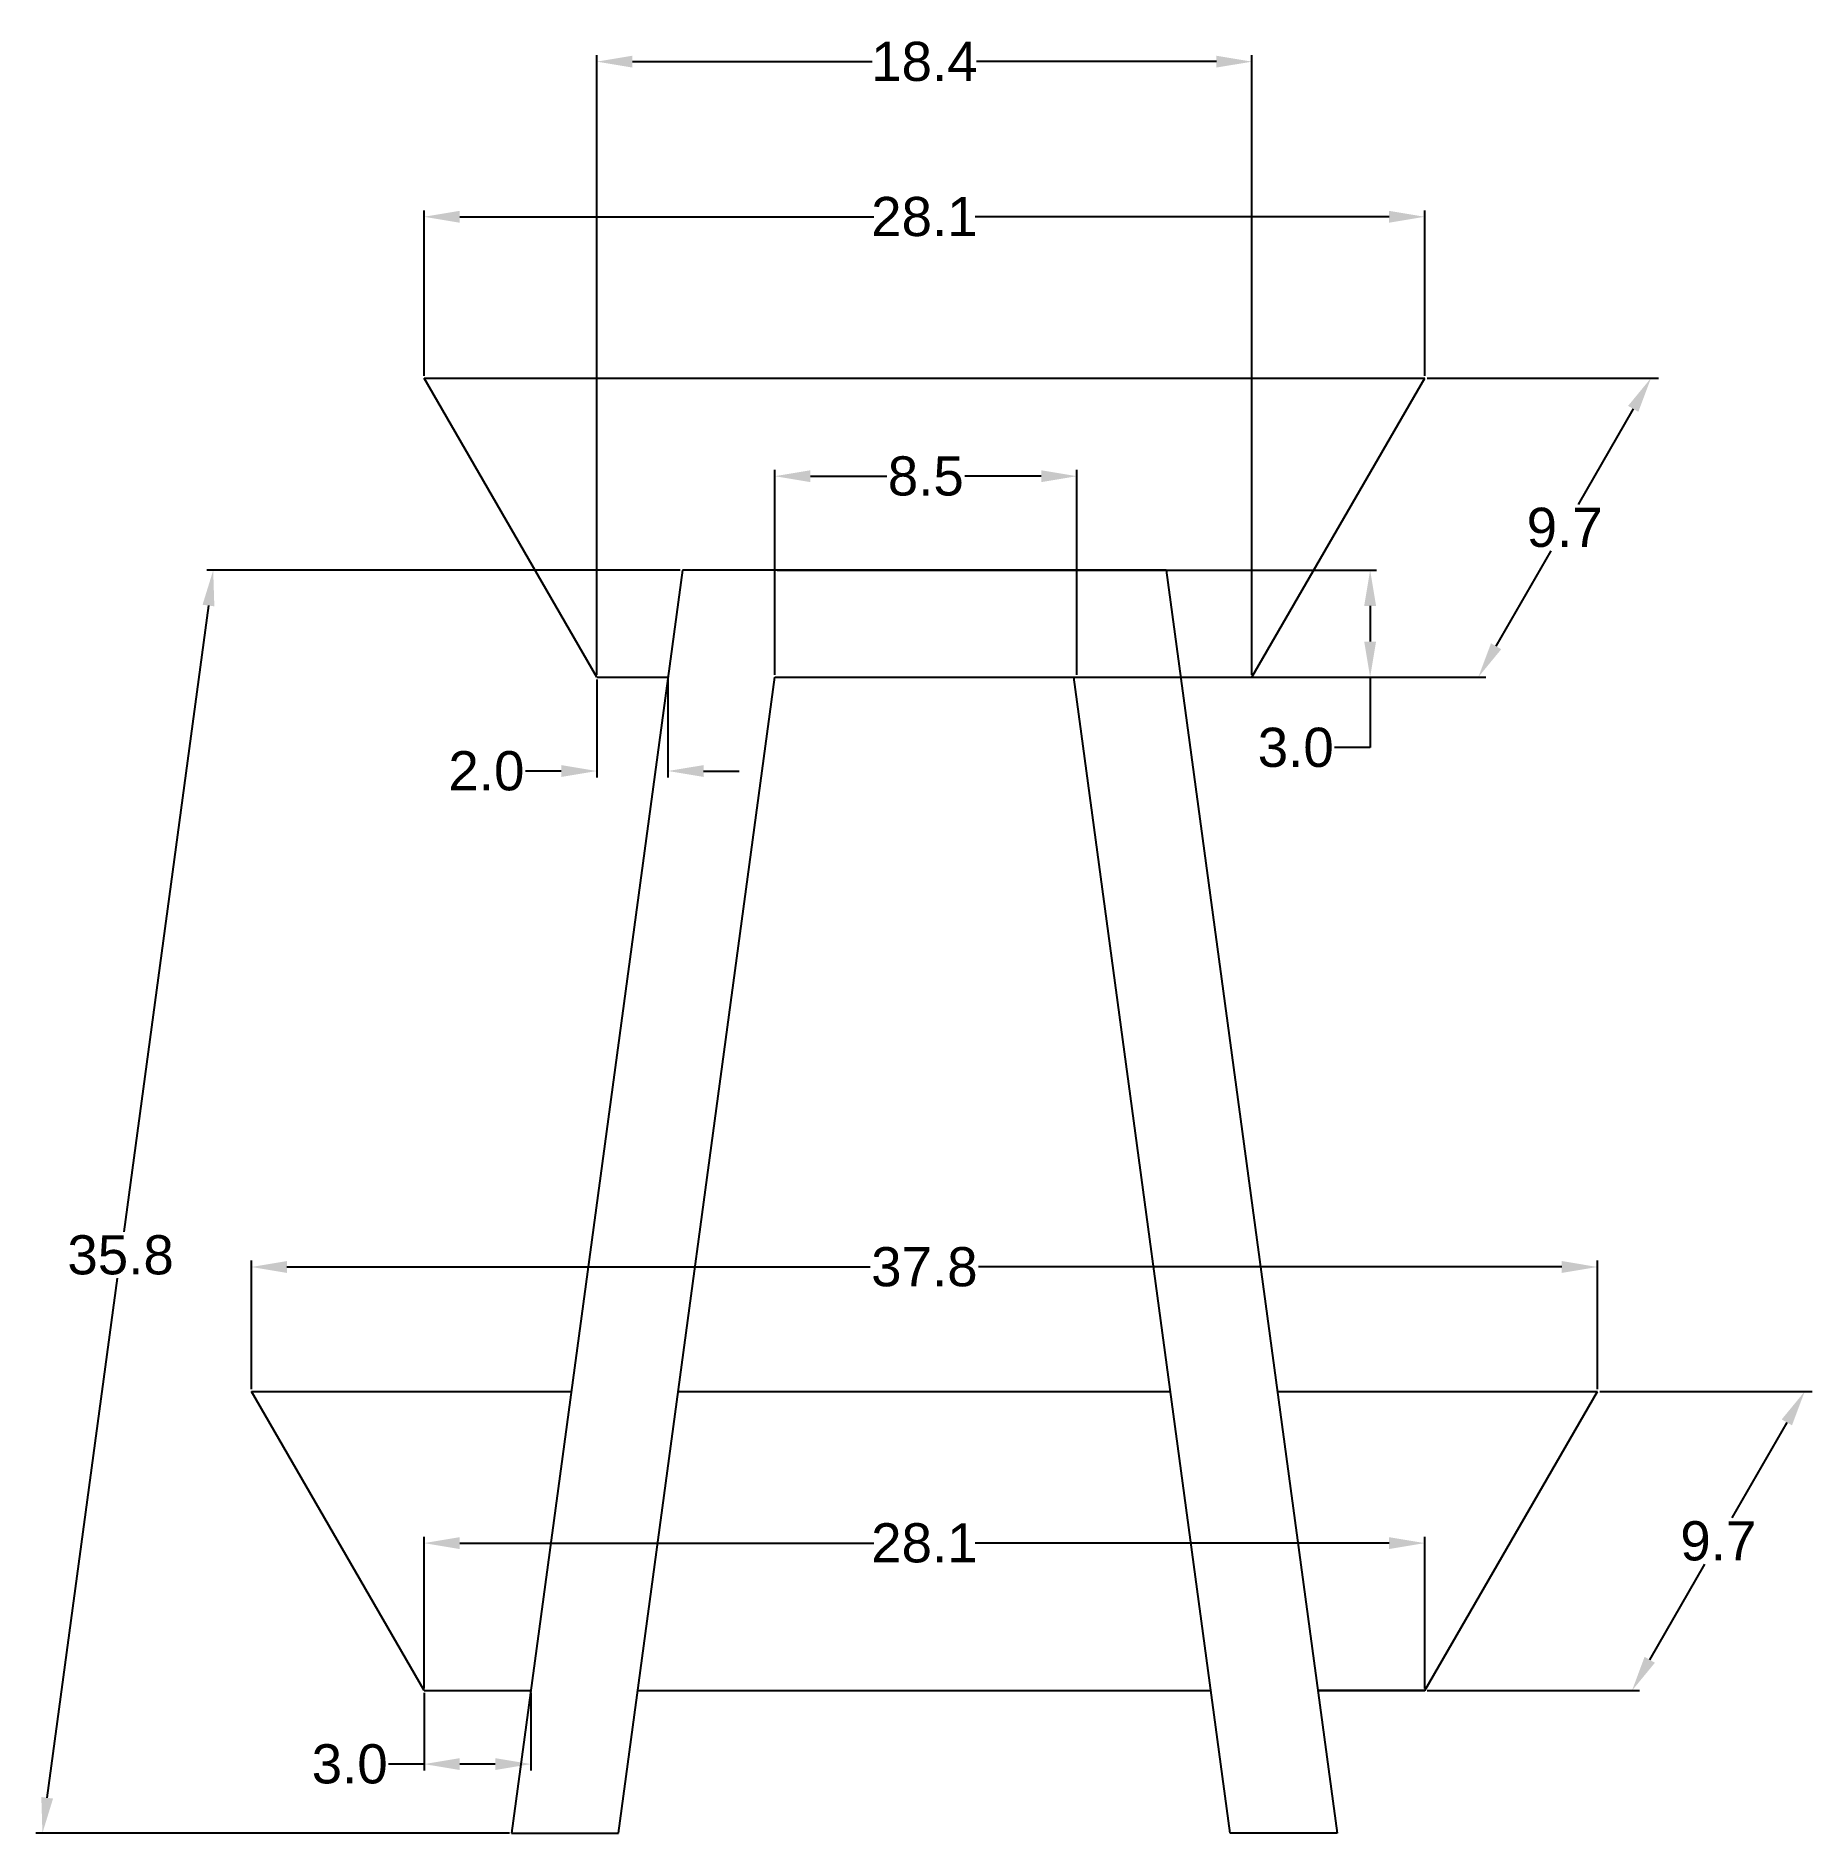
# Model space of a CAD drawing. Header units: inches. Extents: x 9 to 58.9, y 5 to 55.5.
import ezdxf

# ---------------------------------------------------------------- set-up
doc = ezdxf.new("R2010")
doc.units = ezdxf.units.IN
doc.header["$MEASUREMENT"] = 0
doc.layers.add('sizes', color=251, linetype='Continuous')
doc.styles.get("Standard").update_dxf_attribs({"font": 'arial.ttf'})
doc.dimstyles.new('Annotative', dxfattribs={"dimscale": 0, "dimtxt": 1.1, "dimasz": 1, "dimexe": 0.18, "dimexo": 0.0625, "dimgap": 0.09, "dimtad": 0, "dimtih": 1, "dimtoh": 1, "dimdec": 1, "dimzin": 0, "dimdsep": 46, "dimtxsty": 'Standard', "dimcen": 0.09, "dimadec": 0, "dimazin": 0, "dimtfac": 1, "dimtdec": 1, "dimtofl": 0, "dimtmove": 0, "dimatfit": 3, "dimfxl": 1, "dimtolj": 1, "dimtzin": 0, "dimarcsym": 0})

# ---------------------------------------------------------------- blocks, each defined once
blk = doc.blocks.new('*D4')
at = {"layer": 'Defpoints', "color": 0, "transparency": 16777216}
for p in [(48.015, 50.411), (19.915, 45.882), (48.015, 45.882)]:
    blk.add_point(p, dxfattribs=at)
at = {"layer": 'sizes', "color": 0, "lineweight": -2, "transparency": 16777216}
for p, q in [((19.915, 45.945), (19.915, 50.591)), ((48.015, 45.945), (48.015, 50.591)), ((20.915, 50.411), (32.543, 50.411)), ((47.015, 50.411), (35.387, 50.411))]:
    blk.add_line(p, q, dxfattribs=at)
at = {"layer": 'sizes', "color": 0, "transparency": 16777216}
for points in [[(20.915, 50.578), (20.915, 50.244), (19.915, 50.411)], [(47.015, 50.578), (47.015, 50.244), (48.015, 50.411)]]:
    blk.add_solid(points, dxfattribs=at)
at = {"layer": 'sizes', "color": 0, "transparency": 16777216, "insert": (33.965, 50.411), "char_height": 1.1, "attachment_point": 5}
blk.add_mtext('\\A1;28.1', dxfattribs=at)
blk = doc.blocks.new('*D6')
at = {"layer": 'Defpoints', "color": 0, "transparency": 16777216}
for p in [(43.165, 54.768), (24.765, 37.482), (43.165, 37.482)]:
    blk.add_point(p, dxfattribs=at)
at = {"layer": 'sizes', "color": 0, "lineweight": -2, "transparency": 16777216}
for p, q in [((24.765, 37.544), (24.765, 54.948)), ((25.765, 54.768), (32.5, 54.768)), ((42.165, 54.768), (35.429, 54.768)), ((43.165, 37.544), (43.165, 54.948))]:
    blk.add_line(p, q, dxfattribs=at)
at = {"layer": 'sizes', "color": 0, "transparency": 16777216}
for points in [[(25.765, 54.935), (25.765, 54.602), (24.765, 54.768)], [(42.165, 54.935), (42.165, 54.602), (43.165, 54.768)]]:
    blk.add_solid(points, dxfattribs=at)
at = {"layer": 'sizes', "color": 0, "transparency": 16777216, "insert": (33.965, 54.768), "char_height": 1.1, "attachment_point": 5}
blk.add_mtext('\\A1;18.4', dxfattribs=at)
blk = doc.blocks.new('*D7')
at = {"layer": 'Defpoints', "color": 0, "transparency": 16777216}
for p in [(48.015, 45.882), (54.371, 45.882), (43.165, 37.482)]:
    blk.add_point(p, dxfattribs=at)
at = {"layer": 'sizes', "color": 0, "lineweight": -2, "transparency": 16777216}
for p, q in [((48.087, 45.882), (54.579, 45.882)), ((53.871, 45.016), (52.322, 42.334)), ((50.021, 38.348), (51.57, 41.03)), ((43.237, 37.482), (49.729, 37.482))]:
    blk.add_line(p, q, dxfattribs=at)
at = {"layer": 'sizes', "color": 0, "transparency": 16777216}
for points in [[(53.727, 45.1), (54.015, 44.933), (54.371, 45.882)], [(49.877, 38.431), (50.165, 38.265), (49.521, 37.482)]]:
    blk.add_solid(points, dxfattribs=at)
at = {"layer": 'sizes', "color": 0, "transparency": 16777216, "insert": (51.946, 41.682), "char_height": 1.1, "attachment_point": 5}
blk.add_mtext('\\A1;9.7', dxfattribs=at)
blk = doc.blocks.new('*D10')
at = {"layer": 'Defpoints', "color": 0, "transparency": 16777216}
for p in [(38.245, 43.125), (29.765, 37.482), (38.245, 37.482)]:
    blk.add_point(p, dxfattribs=at)
at = {"layer": 'sizes', "color": 0, "lineweight": -2, "transparency": 16777216}
for p, q in [((29.765, 37.544), (29.765, 43.305)), ((30.765, 43.125), (32.909, 43.125)), ((37.245, 43.125), (35.101, 43.125)), ((38.245, 37.544), (38.245, 43.305))]:
    blk.add_line(p, q, dxfattribs=at)
at = {"layer": 'sizes', "color": 0, "transparency": 16777216}
for points in [[(30.765, 43.292), (30.765, 42.958), (29.765, 43.125)], [(37.245, 43.292), (37.245, 42.958), (38.245, 43.125)]]:
    blk.add_solid(points, dxfattribs=at)
at = {"layer": 'sizes', "color": 0, "transparency": 16777216, "insert": (34.005, 43.125), "char_height": 1.1, "attachment_point": 5}
blk.add_mtext('\\A1;8.5', dxfattribs=at)
blk = doc.blocks.new('*D11')
at = {"layer": 'Defpoints', "color": 0, "transparency": 16777216}
for p in [(29.765, 40.483), (46.483, 40.483), (29.765, 37.482)]:
    blk.add_point(p, dxfattribs=at)
at = {"layer": 'sizes', "color": 0, "lineweight": -2, "transparency": 16777216}
for p, q in [((29.827, 40.483), (46.663, 40.483)), ((46.483, 39.483), (46.483, 38.482)), ((29.827, 37.482), (46.663, 37.482)), ((46.483, 37.482), (46.483, 35.503)), ((46.483, 35.503), (45.483, 35.503))]:
    blk.add_line(p, q, dxfattribs=at)
at = {"layer": 'sizes', "color": 0, "transparency": 16777216}
for points in [[(46.316, 39.483), (46.65, 39.483), (46.483, 40.483)], [(46.316, 38.482), (46.65, 38.482), (46.483, 37.482)]]:
    blk.add_solid(points, dxfattribs=at)
at = {"layer": 'sizes', "color": 0, "transparency": 16777216, "insert": (44.394, 35.503), "char_height": 1.1, "attachment_point": 5}
blk.add_mtext('\\A1;3.0', dxfattribs=at)
blk = doc.blocks.new('*D12')
at = {"layer": 'Defpoints', "color": 0, "transparency": 16777216}
for p in [(27.171, 40.483), (9.197, 5.016), (22.374, 5.016)]:
    blk.add_point(p, dxfattribs=at)
at = {"layer": 'sizes', "color": 0, "lineweight": -2, "transparency": 16777216}
for p, q in [((27.107, 40.483), (13.812, 40.483)), ((13.859, 39.492), (11.48, 21.901)), ((9.331, 6.007), (11.304, 20.597)), ((22.311, 5.016), (9.015, 5.016))]:
    blk.add_line(p, q, dxfattribs=at)
at = {"layer": 'sizes', "color": 0, "transparency": 16777216}
for points in [[(13.694, 39.514), (14.025, 39.47), (13.993, 40.483)], [(9.166, 6.03), (9.496, 5.985), (9.197, 5.016)]]:
    blk.add_solid(points, dxfattribs=at)
at = {"layer": 'sizes', "color": 0, "transparency": 16777216, "insert": (11.392, 21.249), "char_height": 1.1, "attachment_point": 5}
blk.add_mtext('\\A1;35.8', dxfattribs=at)
blk = doc.blocks.new('*D13')
at = {"layer": 'Defpoints', "color": 0, "transparency": 16777216}
for p in [(52.865, 20.915), (15.065, 17.417), (52.865, 17.417)]:
    blk.add_point(p, dxfattribs=at)
at = {"layer": 'sizes', "color": 0, "lineweight": -2, "transparency": 16777216}
for p, q in [((15.065, 17.479), (15.065, 21.095)), ((16.065, 20.915), (32.445, 20.915)), ((51.865, 20.915), (35.484, 20.915)), ((52.865, 17.479), (52.865, 21.095))]:
    blk.add_line(p, q, dxfattribs=at)
at = {"layer": 'sizes', "color": 0, "transparency": 16777216}
for points in [[(16.065, 21.082), (16.065, 20.748), (15.065, 20.915)], [(51.865, 21.082), (51.865, 20.748), (52.865, 20.915)]]:
    blk.add_solid(points, dxfattribs=at)
at = {"layer": 'sizes', "color": 0, "transparency": 16777216, "insert": (33.965, 20.915), "char_height": 1.1, "attachment_point": 5}
blk.add_mtext('\\A1;37.8', dxfattribs=at)
blk = doc.blocks.new('*D14')
at = {"layer": 'Defpoints', "color": 0, "transparency": 16777216}
for p in [(48.015, 13.16), (19.915, 9.016), (48.015, 9.016)]:
    blk.add_point(p, dxfattribs=at)
at = {"layer": 'sizes', "color": 0, "lineweight": -2, "transparency": 16777216}
for p, q in [((19.915, 9.079), (19.915, 13.34)), ((20.915, 13.16), (32.543, 13.16)), ((47.015, 13.16), (35.387, 13.16)), ((48.015, 9.079), (48.015, 13.34))]:
    blk.add_line(p, q, dxfattribs=at)
at = {"layer": 'sizes', "color": 0, "transparency": 16777216}
for points in [[(20.915, 13.327), (20.915, 12.993), (19.915, 13.16)], [(47.015, 13.327), (47.015, 12.993), (48.015, 13.16)]]:
    blk.add_solid(points, dxfattribs=at)
at = {"layer": 'sizes', "color": 0, "transparency": 16777216, "insert": (33.965, 13.16), "char_height": 1.1, "attachment_point": 5}
blk.add_mtext('\\A1;28.1', dxfattribs=at)
blk = doc.blocks.new('*D15')
at = {"layer": 'Defpoints', "color": 0, "transparency": 16777216}
for p in [(52.865, 17.417), (58.686, 17.417), (48.015, 9.016)]:
    blk.add_point(p, dxfattribs=at)
at = {"layer": 'sizes', "color": 0, "lineweight": -2, "transparency": 16777216}
for p, q in [((52.937, 17.417), (58.893, 17.417)), ((58.186, 16.551), (56.637, 13.868)), ((54.336, 9.882), (55.884, 12.565)), ((48.087, 9.016), (54.043, 9.016))]:
    blk.add_line(p, q, dxfattribs=at)
at = {"layer": 'sizes', "color": 0, "transparency": 16777216}
for points in [[(58.041, 16.634), (58.33, 16.467), (58.686, 17.417)], [(54.191, 9.966), (54.48, 9.799), (53.836, 9.016)]]:
    blk.add_solid(points, dxfattribs=at)
at = {"layer": 'sizes', "color": 0, "transparency": 16777216, "insert": (56.261, 13.217), "char_height": 1.1, "attachment_point": 5}
blk.add_mtext('\\A1;9.7', dxfattribs=at)
blk = doc.blocks.new('*D16')
at = {"layer": 'Defpoints', "color": 0, "transparency": 16777216}
for p in [(24.765, 37.482), (26.765, 37.482), (24.765, 34.845)]:
    blk.add_point(p, dxfattribs=at)
at = {"layer": 'sizes', "color": 0, "lineweight": -2, "transparency": 16777216}
for p, q in [((24.765, 37.419), (24.765, 34.665)), ((26.765, 37.419), (26.765, 34.665)), ((23.765, 34.845), (22.765, 34.845)), ((27.765, 34.845), (28.765, 34.845))]:
    blk.add_line(p, q, dxfattribs=at)
at = {"layer": 'sizes', "color": 0, "transparency": 16777216}
for points in [[(23.765, 35.011), (23.765, 34.678), (24.765, 34.845)], [(27.765, 35.011), (27.765, 34.678), (26.765, 34.845)]]:
    blk.add_solid(points, dxfattribs=at)
at = {"layer": 'sizes', "color": 0, "transparency": 16777216, "insert": (21.666, 34.845), "char_height": 1.1, "attachment_point": 5}
blk.add_mtext('\\A1;2.0', dxfattribs=at)
blk = doc.blocks.new('*D17')
at = {"layer": 'Defpoints', "color": 0, "transparency": 16777216}
for p in [(19.915, 9.016), (22.915, 9.016), (19.915, 6.953)]:
    blk.add_point(p, dxfattribs=at)
at = {"layer": 'sizes', "color": 0, "lineweight": -2, "transparency": 16777216}
for p, q in [((19.915, 8.954), (19.915, 6.773)), ((22.915, 8.954), (22.915, 6.773)), ((19.915, 6.953), (18.915, 6.953)), ((21.915, 6.953), (20.915, 6.953))]:
    blk.add_line(p, q, dxfattribs=at)
at = {"layer": 'sizes', "color": 0, "transparency": 16777216}
for points in [[(20.915, 7.12), (20.915, 6.787), (19.915, 6.953)], [(21.915, 7.12), (21.915, 6.787), (22.915, 6.953)]]:
    blk.add_solid(points, dxfattribs=at)
at = {"layer": 'sizes', "color": 0, "transparency": 16777216, "insert": (17.826, 6.953), "char_height": 1.1, "attachment_point": 5}
blk.add_mtext('\\A1;3.0', dxfattribs=at)

msp = doc.modelspace()

# ---------------------------------------------------------------- linework, layer by layer
for p, q in [((24.765, 37.482), (19.915, 45.882)), ((19.915, 45.882), (48.015, 45.882)), ((43.165, 37.482), (48.015, 45.882)), ((27.171, 40.483), (22.374, 5.016)), ((40.759, 40.483), (27.171, 40.483)), ((40.759, 40.483), (45.556, 5.016)), ((24.765, 37.482), (26.765, 37.482)), ((25.374, 5.016), (29.765, 37.482)), ((29.765, 37.482), (38.165, 37.482)), ((42.556, 5.016), (38.165, 37.482)), ((41.165, 37.482), (43.165, 37.482)), ((19.915, 9.016), (15.065, 17.417)), ((15.065, 17.417), (24.051, 17.417)), ((27.051, 17.417), (40.879, 17.417)), ((43.879, 17.417), (52.865, 17.417)), ((48.015, 9.016), (52.865, 17.417)), ((19.915, 9.016), (22.915, 9.016)), ((25.915, 9.016), (42.015, 9.016)), ((48.015, 9.016), (45.015, 9.016)), ((45.015, 9.016), (48.015, 9.016)), ((22.374, 5.016), (25.374, 5.016)), ((45.556, 5.016), (42.556, 5.016))]:
    msp.add_line(p, q)

# ---------------------------------------------------------------- dimensions: what is measured, and where the dimension line sits
at = {"layer": 'sizes'}
for base, p1, p2, picture, middle in [((43.165, 54.768), (24.765, 37.482), (43.165, 37.482), '*D6', (33.965, 54.768)), ((48.015, 50.411), (19.915, 45.882), (48.015, 45.882), '*D4', (33.965, 50.411)), ((38.245, 43.125), (29.765, 37.482), (38.245, 37.482), '*D10', (34.005, 43.125)), ((24.765, 34.845), (26.765, 37.482), (24.765, 37.482), '*D16', (21.666, 34.845)), ((52.865, 20.915), (15.065, 17.417), (52.865, 17.417), '*D13', (33.965, 20.915)), ((48.015, 13.16), (19.915, 9.016), (48.015, 9.016), '*D14', (33.965, 13.16)), ((19.915, 6.953), (22.915, 9.016), (19.915, 9.016), '*D17', (17.826, 6.953))]:
    dim = msp.add_linear_dim(base=base, p1=p1, p2=p2, dimstyle='Annotative', dxfattribs=at)
    dim.commit()
    dim.dimension.update_dxf_attribs({"geometry": picture, "text_midpoint": middle})
for p1, p2, distance, picture, middle in [((43.165, 37.482), (48.015, 45.882), -5.505, '*D7', (51.946, 41.682)), ((48.015, 9.016), (52.865, 17.417), -5.041, '*D15', (56.261, 13.217))]:
    dim = msp.add_aligned_dim(p1=p1, p2=p2, distance=distance, dimstyle='Annotative', dxfattribs=at)
    dim.commit()
    dim.dimension.update_dxf_attribs({"geometry": picture, "text_midpoint": middle})
for base, p1, p2, angle, picture, middle, dimtype in [((9.197, 5.016), (27.171, 40.483), (22.374, 5.016), 262.2977, '*D12', (11.392, 21.249), 161), ((46.483, 40.483), (29.765, 37.482), (29.765, 40.483), 90, '*D11', (44.394, 35.503), 160)]:
    dim = msp.add_linear_dim(base=base, p1=p1, p2=p2, angle=angle, dimstyle='Annotative', dxfattribs=at)
    dim.commit()
    dim.dimension.update_dxf_attribs({"geometry": picture, "text_midpoint": middle, "dimtype": dimtype})

doc.saveas('drawing.dxf')
